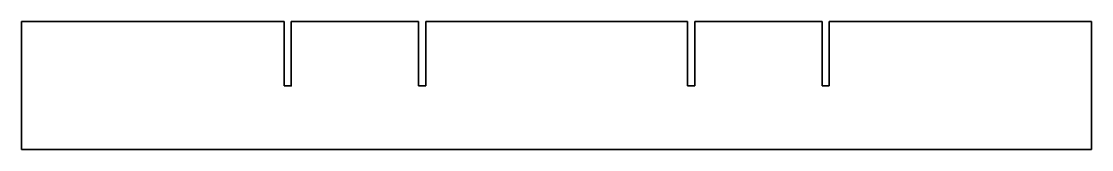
# Model space of a CAD drawing. Header units: millimetres. Extents: x 1900 to 4400, y 0 to 300.
import ezdxf

# ---------------------------------------------------------------- set-up
doc = ezdxf.new("R2010")
doc.units = ezdxf.units.MM
doc.layers.get('0').update_dxf_attribs({"linetype": 'CONTINUOUS'})

msp = doc.modelspace()

# ---------------------------------------------------------------- linework, layer by layer
for points in [[(2844.4, 300), (2844.4, 149.2), (2827.8, 149.2), (2827.8, 300), (2530.1, 300), (2530.1, 149.2), (2513.5, 149.2), (2513.5, 300), (1900, 300), (1900, 0), (4400, 0), (4400, 300), (3787.2, 300), (3787.2, 149.2), (3770.6, 149.2), (3770.6, 300), (3472.9, 300), (3472.9, 149.2), (3456.3, 149.2), (3456.3, 300)], [(1900, 300), (2513.5, 300), (2513.5, 149.2), (2530.1, 149.2), (2530.1, 300), (2827.8, 300), (2827.8, 149.2), (2844.4, 149.2), (2844.4, 300), (3456.3, 300), (3456.3, 149.2), (3472.9, 149.2), (3472.9, 300), (3770.6, 300), (3770.6, 149.2), (3787.2, 149.2), (3787.2, 300), (4400, 300), (4400, 0), (1900, 0)]]:
    msp.add_lwpolyline(points, close=True)
msp.add_point((2530.1, 149.2))

doc.saveas('drawing.dxf')
